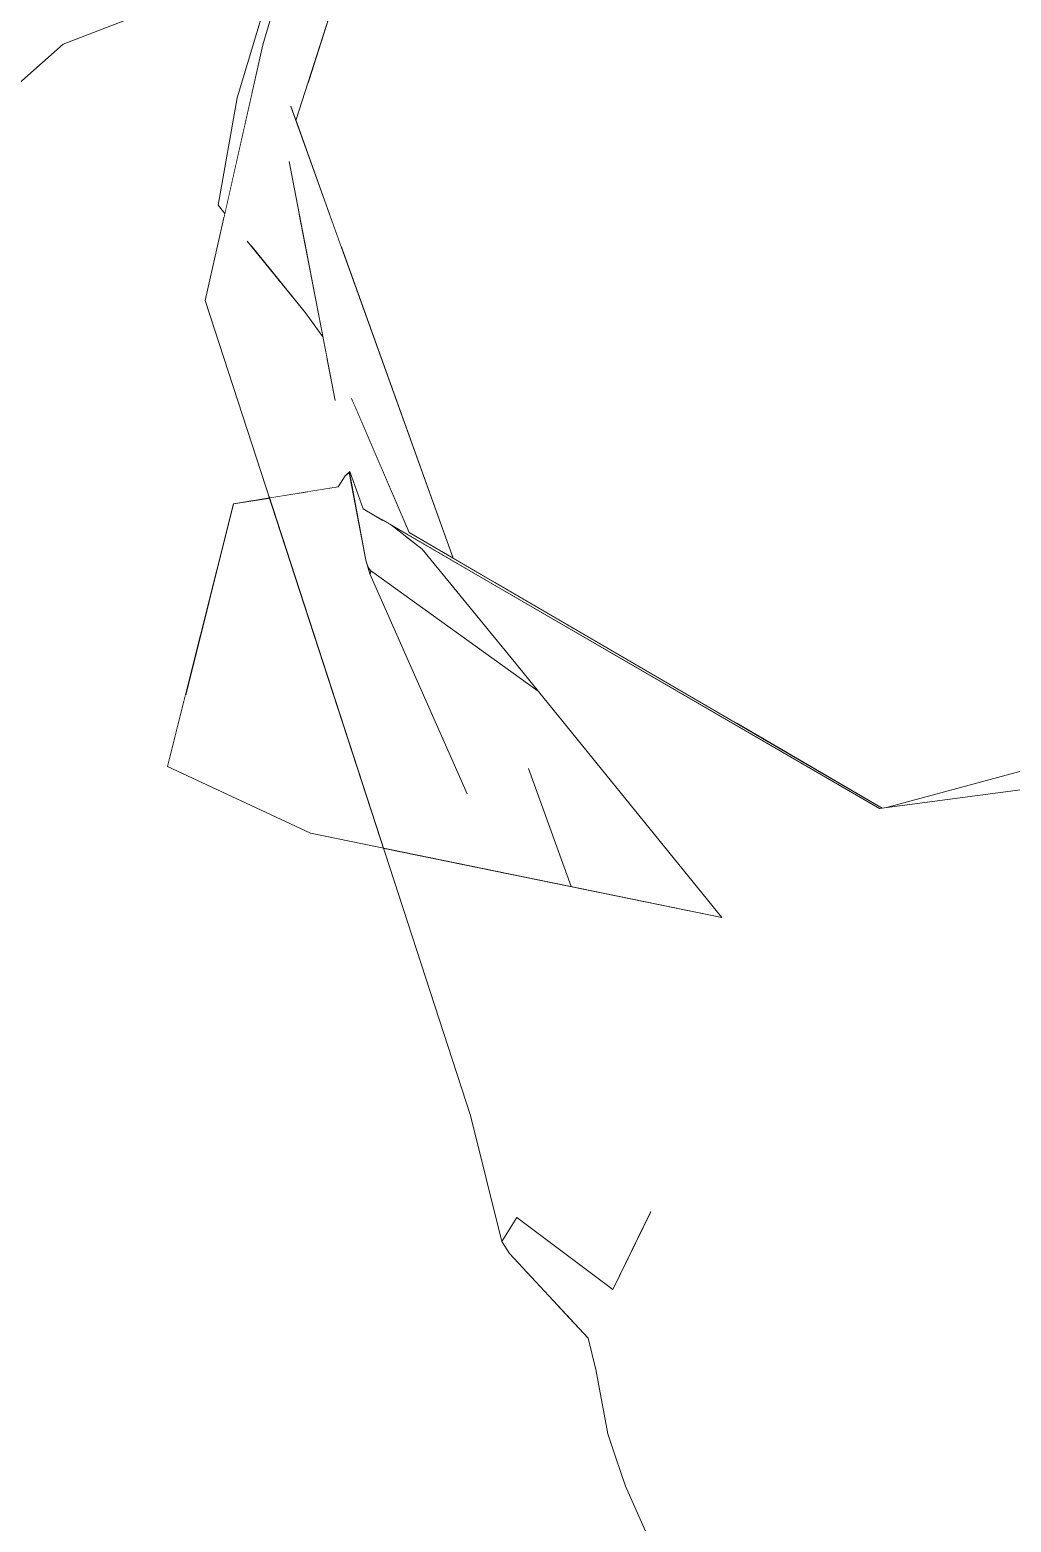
# Model space of a CAD drawing. Header units: millimetres. Extents: x -9413 to 8527, y -300 to 11224.
# Drawn here: x 2361.3 to 2459.3, y 2387.1 to 2536.1 of the extents above; entities that cross this region are included whole.
import ezdxf

# ---------------------------------------------------------------- set-up
doc = ezdxf.new("R2010")
doc.units = ezdxf.units.MM
doc.header["$MEASUREMENT"] = 0
doc.linetypes.add('Wipeout_Contour', pattern=[1000, 0, -1000])
doc.layers.add('ArchiCAD Doors', color=7, linetype='Continuous')
doc.layers.add('Interior - Furniture', color=7, linetype='Continuous')
doc.layers.add('Interior - Furniture _Pen_No__24', color=7, linetype='Continuous', lineweight=20, true_color=0x029e21)
doc.layers.add('Interior - Furniture _Pen_No__4', color=7, linetype='Continuous', lineweight=20, true_color=0x029e21)

# ---------------------------------------------------------------- blocks, each defined once
blk = doc.blocks.new('Section Elem_7_6')
at = {"color": 254, "linetype": 'Wipeout_Contour', "lineweight": 0, "ltscale": 192324.521893}
blk.add_wipeout([(2036.38, 1300), (2506.93, 1300), (2499.37, 1326.37), (2498.04, 1332.22), (2481.24, 1434.22), (2473.05, 1481.05), (2470.5, 1499.6), (2466.36, 1528.06), (2464.28, 1547.05), (2463.07, 1563.22), (2460.16, 1590.08), (2458.26, 1615.89), (2456.8, 1663.82), (2453.77, 1709.11), (2442.96, 1755.16), (2429.79, 1828.97), (2421.62, 1862.96), (2416.71, 1881.48), (2407.91, 1913.19), (2405.36, 1922.9), (2405.46, 1942.76), (2405.66, 1949.44), (2400.5, 1951.95), (2400.23, 1959.34), (2395.69, 1959.12), (2373.2, 1958.55), (2373.02, 1958.71), (2372.92, 1958.8), (2374.3, 1970.46), (2375.08, 1976.94), (2376.98, 1991.41), (2380.31, 2014.07), (2391.51, 2064.71), (2403.62, 2118.22), (2414.61, 2153.41), (2417.94, 2162.63), (2397.86, 2190.5), (2351.96, 2231.88), (2307.65, 2263.4), (2266.2, 2303.25), (2248.68, 2360.74), (2285.55, 2449.55), (2293.16, 2471.53), (2364.6, 2534.71), (2381.99, 2541.41), (2388.56, 2551.15), (2389.64, 2551.88), (2391.5, 2558.14), (2410.33, 2578.26), (2438.93, 2614), (2484.75, 2591.37), (2519.21, 2571.89), (2532.33, 2565.6), (2553.51, 2550.36), (2576.82, 2499.28), (2591.66, 2471.42), (2595.34, 2457.38), (2598.38, 2444.7), (2598.38, 3112), (2036.38, 3112)], dxfattribs=at).dxf.layer = 'ArchiCAD Doors'
blk = doc.blocks.new('Section Elem_44_6')
at = {"color": 254, "linetype": 'Wipeout_Contour', "lineweight": 0, "ltscale": 10408.667554}
blk.add_wipeout([(2364.6, 2534.71), (2380.08, 2518.63), (2378.44, 2536.14)], dxfattribs=at).dxf.layer = 'Interior - Furniture'
at = {"color": 254, "linetype": 'Wipeout_Contour', "lineweight": 0, "ltscale": 10423.662159}
blk.add_wipeout([(2382, 2529.34), (2382.83, 2527.02), (2383.47, 2529.85)], dxfattribs=at).dxf.layer = 'Interior - Furniture'
at = {"color": 254, "linetype": 'Wipeout_Contour', "lineweight": 0, "ltscale": 13868.455426}
blk.add_wipeout([(2388.16, 2517.87), (2387.66, 2513.59), (2390.54, 2505.59), (2388.99, 2513.62)], dxfattribs=at).dxf.layer = 'Interior - Furniture'
at = {"color": 254, "linetype": 'Wipeout_Contour', "lineweight": 0, "ltscale": 17268.002268}
blk.add_wipeout([(2394.57, 2488.28), (2396.53, 2487.13), (2397.23, 2486.72), (2397.48, 2486.58), (2397.41, 2486.64)], dxfattribs=at).dxf.layer = 'Interior - Furniture'
at = {"color": 254, "linetype": 'Wipeout_Contour', "lineweight": 0, "ltscale": 31075.872328}
blk.add_wipeout([(2398.86, 2485.52), (2395.11, 2482.4), (2395.31, 2482.12), (2412.07, 2470.07), (2409.66, 2473.04), (2404.75, 2479.05), (2404.03, 2479.83), (2403.21, 2480.93), (2400.48, 2484.27)], dxfattribs=at).dxf.layer = 'Interior - Furniture'
at = {"color": 254, "linetype": 'Wipeout_Contour', "lineweight": 0, "ltscale": 10478.396514}
blk.add_wipeout([(2500.46, 2465.52), (2449.14, 2451.47), (2498.26, 2454.28)], dxfattribs=at).dxf.layer = 'Interior - Furniture'
at = {"color": 254, "linetype": 'Wipeout_Contour', "lineweight": 0, "ltscale": 24001.522579}
blk.add_wipeout([(2445.42, 2437.26), (2423.51, 2417.58), (2425.01, 2416.03), (2425.86, 2415.49), (2425.88, 2415.42), (2433.84, 2412.5), (2437.41, 2412.71)], dxfattribs=at).dxf.layer = 'Interior - Furniture'
at = {"color": 254, "linetype": 'Wipeout_Contour', "lineweight": 0, "ltscale": 10020.808816}
blk.add_wipeout([(2275.4, 2360.25), (2388.46, 2386.1), (2333.49, 2426.31)], dxfattribs=at).dxf.layer = 'Interior - Furniture'
at = {"color": 254, "linetype": 'Wipeout_Contour', "lineweight": 0, "ltscale": 10384.614721}
blk.add_wipeout([(2364.6, 2534.71), (2366.81, 2514.05), (2380.08, 2518.63)], dxfattribs=at).dxf.layer = 'Interior - Furniture'
at = {"color": 254, "linetype": 'Wipeout_Contour', "lineweight": 0, "ltscale": 24253.589502}
blk.add_wipeout([(2383.42, 2514.51), (2388.82, 2507.87), (2390.56, 2505.46), (2390.54, 2505.59), (2387.66, 2513.59), (2384.04, 2516.25), (2383.99, 2516.05)], dxfattribs=at).dxf.layer = 'Interior - Furniture'
at = {"color": 254, "linetype": 'Wipeout_Contour', "lineweight": 0, "ltscale": 10445.178918}
blk.add_wipeout([(2446.19, 2458.35), (2449.14, 2451.47), (2500.46, 2465.52)], dxfattribs=at).dxf.layer = 'Interior - Furniture'
at = {"color": 254, "linetype": 'Wipeout_Contour', "lineweight": 0, "ltscale": 20710.968988}
blk.add_wipeout([(2445.42, 2437.26), (2437.41, 2412.71), (2445.59, 2414.72), (2465.37, 2420.3), (2469.08, 2419.74), (2485.11, 2436.1)], dxfattribs=at).dxf.layer = 'Interior - Furniture'
at = {"color": 254, "linetype": 'Wipeout_Contour', "lineweight": 0, "ltscale": 30605.60584}
blk.add_wipeout([(2388.46, 2386.1), (2425.01, 2374.75), (2426.22, 2378.45), (2420.8, 2390.66), (2419.84, 2393.47), (2419.04, 2395.86), (2417.82, 2402.31), (2417.05, 2405.43), (2413.84, 2408.89)], dxfattribs=at).dxf.layer = 'Interior - Furniture'
at = {"color": 254, "linetype": 'Wipeout_Contour', "lineweight": 0, "ltscale": 13878.084445}
blk.add_wipeout([(2380.08, 2518.63), (2380.76, 2517.79), (2382.83, 2527.02), (2382, 2529.34)], dxfattribs=at).dxf.layer = 'Interior - Furniture'
at = {"color": 254, "linetype": 'Wipeout_Contour', "lineweight": 0, "ltscale": 13589.883054}
blk.add_wipeout([(2333.49, 2426.31), (2388.46, 2386.1), (2389.31, 2455.88), (2375.02, 2462.56)], dxfattribs=at).dxf.layer = 'Interior - Furniture'
at = {"color": 254, "linetype": 'Wipeout_Contour', "lineweight": 0, "ltscale": 13911.647406}
blk.add_wipeout([(2378.44, 2536.14), (2380.08, 2518.63), (2382, 2529.34), (2388.56, 2551.15)], dxfattribs=at).dxf.layer = 'Interior - Furniture'
at = {"color": 254, "linetype": 'Wipeout_Contour', "lineweight": 0, "ltscale": 10174.961547}
blk.add_wipeout([(2287.9, 2455.2), (2333.49, 2426.31), (2366.81, 2514.05)], dxfattribs=at).dxf.layer = 'Interior - Furniture'
at = {"color": 254, "linetype": 'Wipeout_Contour', "lineweight": 0, "ltscale": 23881.851061}
blk.add_wipeout([(2388.46, 2386.1), (2413.84, 2408.89), (2409.21, 2413.88), (2408.45, 2415.1), (2405.31, 2427.67), (2396.62, 2454.38), (2389.31, 2455.88)], dxfattribs=at).dxf.layer = 'Interior - Furniture'
at = {"color": 254, "linetype": 'Wipeout_Contour', "lineweight": 0, "ltscale": 17414.790392}
blk.add_wipeout([(2382, 2529.34), (2383.47, 2529.85), (2384.55, 2534.65), (2387.76, 2545.52), (2388.56, 2551.15)], dxfattribs=at).dxf.layer = 'Interior - Furniture'
at = {"color": 254, "linetype": 'Wipeout_Contour', "lineweight": 0, "ltscale": 13684.854008}
blk.add_wipeout([(2366.81, 2514.05), (2333.49, 2426.31), (2375.02, 2462.56), (2381.61, 2488.78)], dxfattribs=at).dxf.layer = 'Interior - Furniture'
at = {"color": 254, "linetype": 'Wipeout_Contour', "lineweight": 0, "ltscale": 27455.152867}
blk.add_wipeout([(2396.62, 2454.38), (2403.32, 2440.58), (2415.59, 2428.53), (2419.84, 2425.33), (2423.31, 2418.07), (2423.51, 2417.58), (2445.42, 2437.26), (2430.41, 2447.47)], dxfattribs=at).dxf.layer = 'Interior - Furniture'
at = {"color": 254, "linetype": 'Wipeout_Contour', "lineweight": 0, "ltscale": 10193.962224}
blk.add_wipeout([(2293.16, 2471.53), (2287.9, 2455.2), (2364.6, 2534.71)], dxfattribs=at).dxf.layer = 'Interior - Furniture'
at = {"color": 254, "linetype": 'Wipeout_Contour', "lineweight": 0, "ltscale": 13842.054416}
blk.add_wipeout([(2397.4, 2486.65), (2400.48, 2484.27), (2449.14, 2451.47), (2446.19, 2458.35)], dxfattribs=at).dxf.layer = 'Interior - Furniture'
at = {"color": 254, "linetype": 'Wipeout_Contour', "lineweight": 0, "ltscale": 17145.778946}
blk.add_wipeout([(2375.02, 2462.56), (2389.31, 2455.88), (2396.62, 2454.38), (2390.07, 2474.5), (2376.8, 2469.65)], dxfattribs=at).dxf.layer = 'Interior - Furniture'
at = {"color": 254, "linetype": 'Wipeout_Contour', "lineweight": 0, "ltscale": 10275.091582}
blk.add_wipeout([(2364.6, 2534.71), (2287.9, 2455.2), (2366.81, 2514.05)], dxfattribs=at).dxf.layer = 'Interior - Furniture'
at = {"color": 254, "linetype": 'Wipeout_Contour', "lineweight": 0, "ltscale": 13825.236847}
blk.add_wipeout([(2445.42, 2437.26), (2449.14, 2451.47), (2400.48, 2484.27), (2409.66, 2473.04)], dxfattribs=at).dxf.layer = 'Interior - Furniture'
at = {"color": 254, "linetype": 'Wipeout_Contour', "lineweight": 0, "ltscale": 10426.124838}
blk.add_wipeout([(2381.99, 2541.41), (2364.6, 2534.71), (2378.44, 2536.14)], dxfattribs=at).dxf.layer = 'Interior - Furniture'
at = {"color": 254, "linetype": 'Wipeout_Contour', "lineweight": 0, "ltscale": 13797.436657}
blk.add_wipeout([(2381.72, 2500.15), (2366.81, 2514.05), (2381.61, 2488.78), (2385.23, 2489.37)], dxfattribs=at).dxf.layer = 'Interior - Furniture'
at = {"color": 254, "linetype": 'Wipeout_Contour', "lineweight": 0, "ltscale": 10354.457619}
blk.add_wipeout([(2430.41, 2447.47), (2445.42, 2437.26), (2409.66, 2473.04)], dxfattribs=at).dxf.layer = 'Interior - Furniture'
at = {"color": 254, "linetype": 'Wipeout_Contour', "lineweight": 0, "ltscale": 10487.720171}
blk.add_wipeout([(2494.15, 2471.28), (2446.86, 2458.44), (2496.43, 2464.99)], dxfattribs=at).dxf.layer = 'Interior - Furniture'
at = {"layer": 'Interior - Furniture _Pen_No__4', "linetype": 'Continuous'}
blk.add_line((2364.6, 2534.71), (2293.16, 2471.53), dxfattribs=at)
at = {"color": 254, "linetype": 'Wipeout_Contour', "lineweight": 0, "ltscale": 10353.91842}
blk.add_wipeout([(2392.08, 2490.49), (2384.49, 2497.56), (2385.23, 2489.37)], dxfattribs=at).dxf.layer = 'Interior - Furniture'
at = {"color": 254, "linetype": 'Wipeout_Contour', "lineweight": 0, "ltscale": 10434.201963}
blk.add_wipeout([(2498.26, 2454.28), (2445.42, 2437.26), (2485.11, 2436.1)], dxfattribs=at).dxf.layer = 'Interior - Furniture'
at = {"color": 254, "linetype": 'Wipeout_Contour', "lineweight": 0, "ltscale": 17284.941728}
blk.add_wipeout([(2381.9, 2511.04), (2384.49, 2497.56), (2392.08, 2490.49), (2392.78, 2491.57), (2382.53, 2513.41)], dxfattribs=at).dxf.layer = 'Interior - Furniture'
at = {"color": 254, "linetype": 'Wipeout_Contour', "lineweight": 0, "ltscale": 10420.489663}
blk.add_wipeout([(2449.14, 2451.47), (2445.42, 2437.26), (2498.26, 2454.28)], dxfattribs=at).dxf.layer = 'Interior - Furniture'
at = {"color": 254, "linetype": 'Wipeout_Contour', "lineweight": 0, "ltscale": 17293.17567}
blk.add_wipeout([(2366.81, 2514.05), (2381.72, 2500.15), (2378.8, 2509.11), (2380.66, 2517.38), (2380.08, 2518.63)], dxfattribs=at).dxf.layer = 'Interior - Furniture'
at = {"color": 254, "linetype": 'Wipeout_Contour', "lineweight": 0, "ltscale": 17300.999554}
blk.add_wipeout([(2382.53, 2513.41), (2392.78, 2491.57), (2393.25, 2492.01), (2388.82, 2507.87), (2383, 2515.04)], dxfattribs=at).dxf.layer = 'Interior - Furniture'
at = {"color": 254, "linetype": 'Wipeout_Contour', "lineweight": 0, "ltscale": 10394.868132}
blk.add_wipeout([(2380.76, 2517.79), (2380.08, 2518.63), (2380.66, 2517.38)], dxfattribs=at).dxf.layer = 'Interior - Furniture'
at = {"color": 254, "linetype": 'Wipeout_Contour', "lineweight": 0, "ltscale": 10408.971456}
blk.add_wipeout([(2388.2, 2517.74), (2388.16, 2517.87), (2388.99, 2513.62)], dxfattribs=at).dxf.layer = 'Interior - Furniture'
at = {"color": 254, "linetype": 'Wipeout_Contour', "lineweight": 0, "ltscale": 34576.541364}
blk.add_wipeout([(2388.82, 2507.87), (2393.25, 2492.01), (2394.57, 2488.28), (2396.53, 2487.15), (2395.08, 2491.54), (2393.38, 2495.99), (2392.01, 2498.69), (2392.13, 2497.91), (2391.78, 2499.14), (2391.39, 2501.19)], dxfattribs=at).dxf.layer = 'Interior - Furniture'
at = {"color": 254, "linetype": 'Wipeout_Contour', "lineweight": 0, "ltscale": 10387.819442}
blk.add_wipeout([(2388.82, 2507.87), (2391.03, 2503.05), (2390.56, 2505.46)], dxfattribs=at).dxf.layer = 'Interior - Furniture'
at = {"color": 254, "linetype": 'Wipeout_Contour', "lineweight": 0, "ltscale": 10375.446106}
blk.add_wipeout([(2391.99, 2500.94), (2398.9, 2485.81), (2393.7, 2498.1)], dxfattribs=at).dxf.layer = 'Interior - Furniture'
at = {"color": 254, "linetype": 'Wipeout_Contour', "lineweight": 0, "ltscale": 13760.400604}
blk.add_wipeout([(2376.8, 2469.65), (2390.07, 2474.5), (2385.23, 2489.37), (2381.61, 2488.78)], dxfattribs=at).dxf.layer = 'Interior - Furniture'
at = {"color": 254, "linetype": 'Wipeout_Contour', "lineweight": 0, "ltscale": 17283.338148}
blk.add_wipeout([(2391.99, 2500.94), (2393.38, 2495.99), (2395.08, 2491.54), (2398.08, 2486.26), (2398.89, 2485.82)], dxfattribs=at).dxf.layer = 'Interior - Furniture'
at = {"color": 254, "linetype": 'Wipeout_Contour', "lineweight": 0, "ltscale": 10385.087431}
blk.add_wipeout([(2391.03, 2503.05), (2388.82, 2507.87), (2391.39, 2501.19)], dxfattribs=at).dxf.layer = 'Interior - Furniture'
at = {"color": 254, "linetype": 'Wipeout_Contour', "lineweight": 0, "ltscale": 10360.725829}
blk.add_wipeout([(2393.24, 2492), (2393.23, 2491.99), (2394.86, 2483.16)], dxfattribs=at).dxf.layer = 'Interior - Furniture'
at = {"color": 254, "linetype": 'Wipeout_Contour', "lineweight": 0, "ltscale": 17271.355887}
blk.add_wipeout([(2398.08, 2486.26), (2397.74, 2486.45), (2399.01, 2485.71), (2399, 2485.75), (2398.9, 2485.81)], dxfattribs=at).dxf.layer = 'Interior - Furniture'
at = {"color": 254, "linetype": 'Wipeout_Contour', "lineweight": 0, "ltscale": 13862.683769}
blk.add_wipeout([(2388.15, 2519.64), (2387.48, 2523.06), (2392.13, 2497.91), (2392.01, 2498.69)], dxfattribs=at).dxf.layer = 'Interior - Furniture'
at = {"color": 254, "linetype": 'Wipeout_Contour', "lineweight": 0, "ltscale": 10360.609166}
blk.add_wipeout([(2393.17, 2491.94), (2394.86, 2483.16), (2393.23, 2491.99)], dxfattribs=at).dxf.layer = 'Interior - Furniture'
at = {"color": 254, "linetype": 'Wipeout_Contour', "lineweight": 0, "ltscale": 10361.548091}
blk.add_wipeout([(2396.84, 2486.95), (2397.5, 2486.57), (2397.48, 2486.58)], dxfattribs=at).dxf.layer = 'Interior - Furniture'
at = {"color": 254, "linetype": 'Wipeout_Contour', "lineweight": 0, "ltscale": 10365.781561}
blk.add_wipeout([(2399.06, 2485.71), (2399.05, 2485.69), (2403.85, 2482.9)], dxfattribs=at).dxf.layer = 'Interior - Furniture'
at = {"color": 254, "linetype": 'Wipeout_Contour', "lineweight": 0, "ltscale": 13864.781199}
blk.add_wipeout([(2387.48, 2523.06), (2387.2, 2522.93), (2391.78, 2499.14), (2392.13, 2497.91)], dxfattribs=at).dxf.layer = 'Interior - Furniture'
at = {"color": 254, "linetype": 'Wipeout_Contour', "lineweight": 0, "ltscale": 13846.609227}
blk.add_wipeout([(2398.9, 2485.81), (2403.85, 2482.9), (2446.19, 2458.35), (2446.44, 2458.39)], dxfattribs=at).dxf.layer = 'Interior - Furniture'
at = {"color": 254, "linetype": 'Wipeout_Contour', "lineweight": 0, "ltscale": 10378.348551}
blk.add_wipeout([(2399.18, 2485.91), (2398.9, 2485.81), (2446.51, 2458.35)], dxfattribs=at).dxf.layer = 'Interior - Furniture'
at = {"color": 254, "linetype": 'Wipeout_Contour', "lineweight": 0, "ltscale": 10426.441834}
blk.add_wipeout([(2407.71, 2480.94), (2431.87, 2466.87), (2457.79, 2499.23)], dxfattribs=at).dxf.layer = 'Interior - Furniture'
at = {"color": 254, "linetype": 'Wipeout_Contour', "lineweight": 0, "ltscale": 31077.516069}
blk.add_wipeout([(2394.55, 2488.34), (2394.99, 2482.71), (2395.11, 2482.4), (2398.86, 2485.52), (2397.5, 2486.57), (2396.84, 2486.95), (2396.64, 2487.07), (2396.53, 2487.13), (2394.57, 2488.28)], dxfattribs=at).dxf.layer = 'Interior - Furniture'
at = {"color": 254, "linetype": 'Wipeout_Contour', "lineweight": 0, "ltscale": 13768.950177}
blk.add_wipeout([(2410.62, 2462.41), (2408.85, 2459.81), (2413.27, 2450.97), (2415.08, 2450.6)], dxfattribs=at).dxf.layer = 'Interior - Furniture'
at = {"color": 254, "linetype": 'Wipeout_Contour', "lineweight": 0, "ltscale": 20724.845101}
blk.add_wipeout([(2395.08, 2491.54), (2396.53, 2487.15), (2397.41, 2486.64), (2397.4, 2486.65), (2397.74, 2486.45), (2398.08, 2486.26)], dxfattribs=at).dxf.layer = 'Interior - Furniture'
at = {"color": 254, "linetype": 'Wipeout_Contour', "lineweight": 0, "ltscale": 10349.277942}
blk.add_wipeout([(2394.99, 2482.71), (2394.89, 2483.07), (2394.92, 2482.9)], dxfattribs=at).dxf.layer = 'Interior - Furniture'
at = {"color": 254, "linetype": 'Wipeout_Contour', "lineweight": 0, "ltscale": 10362.753218}
blk.add_wipeout([(2398.89, 2485.82), (2398.08, 2486.26), (2398.9, 2485.81)], dxfattribs=at).dxf.layer = 'Interior - Furniture'
at = {"color": 254, "linetype": 'Wipeout_Contour', "lineweight": 0, "ltscale": 13818.08421}
blk.add_wipeout([(2399.06, 2485.71), (2399, 2485.75), (2399.01, 2485.71), (2399.05, 2485.69)], dxfattribs=at).dxf.layer = 'Interior - Furniture'
at = {"color": 254, "linetype": 'Wipeout_Contour', "lineweight": 0, "ltscale": 10376.161615}
blk.add_wipeout([(2399.18, 2485.91), (2393.45, 2499.26), (2393.51, 2498.79)], dxfattribs=at).dxf.layer = 'Interior - Furniture'
at = {"color": 254, "linetype": 'Wipeout_Contour', "lineweight": 0, "ltscale": 13829.355608}
blk.add_wipeout([(2393.7, 2498.1), (2398.9, 2485.81), (2399.18, 2485.91), (2393.51, 2498.79)], dxfattribs=at).dxf.layer = 'Interior - Furniture'
at = {"color": 254, "linetype": 'Wipeout_Contour', "lineweight": 0, "ltscale": 17399.551452}
blk.add_wipeout([(2415.48, 2547.07), (2392.39, 2514.49), (2403.56, 2483.36), (2407.71, 2480.94), (2457.79, 2499.23)], dxfattribs=at).dxf.layer = 'Interior - Furniture'
at = {"color": 254, "linetype": 'Wipeout_Contour', "lineweight": 0, "ltscale": 13938.538738}
blk.add_wipeout([(2389.04, 2530.74), (2387.86, 2527.09), (2392.39, 2514.49), (2415.48, 2547.07)], dxfattribs=at).dxf.layer = 'Interior - Furniture'
at = {"color": 254, "linetype": 'Wipeout_Contour', "lineweight": 0, "ltscale": 20885.000881}
blk.add_wipeout([(2431.87, 2466.87), (2446.44, 2458.39), (2446.86, 2458.44), (2460.88, 2462.25), (2476.27, 2471.54), (2457.79, 2499.23)], dxfattribs=at).dxf.layer = 'Interior - Furniture'
at = {"color": 254, "linetype": 'Wipeout_Contour', "lineweight": 0, "ltscale": 10361.24761}
blk.add_wipeout([(2403.97, 2480.01), (2403.21, 2480.93), (2404.03, 2479.83)], dxfattribs=at).dxf.layer = 'Interior - Furniture'
at = {"layer": 'Interior - Furniture _Pen_No__4', "linetype": 'Continuous'}
blk.add_line((2500.46, 2465.52), (2446.19, 2458.35), dxfattribs=at)
at = {"color": 254, "linetype": 'Wipeout_Contour', "lineweight": 0, "ltscale": 10481.342882}
blk.add_wipeout([(2389.04, 2530.74), (2415.48, 2547.07), (2392.49, 2541.49)], dxfattribs=at).dxf.layer = 'Interior - Furniture'
at = {"color": 254, "linetype": 'Wipeout_Contour', "lineweight": 0, "ltscale": 38138.864222}
blk.add_wipeout([(2384.04, 2516.25), (2387.66, 2513.59), (2388.16, 2517.87), (2388.2, 2517.74), (2387.2, 2522.93), (2387.48, 2523.06), (2388.15, 2519.64), (2395.32, 2494.9), (2399.18, 2485.91), (2402.46, 2484.01), (2386.5, 2526.22)], dxfattribs=at).dxf.layer = 'Interior - Furniture'
at = {"color": 254, "linetype": 'Wipeout_Contour', "lineweight": 0, "ltscale": 10555.427213}
blk.add_wipeout([(2415.48, 2547.07), (2463.58, 2513.06), (2425.86, 2558.3)], dxfattribs=at).dxf.layer = 'Interior - Furniture'
at = {"color": 254, "linetype": 'Wipeout_Contour', "lineweight": 0, "ltscale": 20915.927252}
blk.add_wipeout([(2387.24, 2528.16), (2387.34, 2528.44), (2387.35, 2528.51), (2387.86, 2527.09), (2396.88, 2555.13), (2394.9, 2557.34)], dxfattribs=at).dxf.layer = 'Interior - Furniture'
at = {"color": 254, "linetype": 'Wipeout_Contour', "lineweight": 0, "ltscale": 13819.196274}
blk.add_wipeout([(2381.9, 2511.04), (2378.8, 2509.11), (2385.23, 2489.37), (2384.49, 2497.56)], dxfattribs=at).dxf.layer = 'Interior - Furniture'
at = {"color": 254, "linetype": 'Wipeout_Contour', "lineweight": 0, "ltscale": 10364.076273}
blk.add_wipeout([(2392.9, 2491.69), (2393.41, 2490.66), (2393.17, 2491.94)], dxfattribs=at).dxf.layer = 'Interior - Furniture'
at = {"layer": 'Interior - Furniture _Pen_No__24', "linetype": 'Continuous'}
blk.add_line((2381.61, 2488.78), (2375.02, 2462.56), dxfattribs=at)
at = {"color": 254, "linetype": 'Wipeout_Contour', "lineweight": 0, "ltscale": 10534.31893}
blk.add_wipeout([(2463.58, 2513.06), (2415.48, 2547.07), (2457.79, 2499.23)], dxfattribs=at).dxf.layer = 'Interior - Furniture'
at = {"color": 254, "linetype": 'Wipeout_Contour', "lineweight": 0, "ltscale": 13760.842681}
blk.add_wipeout([(2389.12, 2490.01), (2385.23, 2489.37), (2396.62, 2454.38), (2399.53, 2453.79)], dxfattribs=at).dxf.layer = 'Interior - Furniture'
at = {"color": 254, "linetype": 'Wipeout_Contour', "lineweight": 0, "ltscale": 10523.32628}
blk.add_wipeout([(2476.27, 2471.54), (2463.58, 2513.06), (2457.79, 2499.23)], dxfattribs=at).dxf.layer = 'Interior - Furniture'
at = {"color": 254, "linetype": 'Wipeout_Contour', "lineweight": 0, "ltscale": 13686.487826}
blk.add_wipeout([(2396.62, 2454.38), (2405.31, 2427.67), (2409.95, 2417.5), (2403.32, 2440.58)], dxfattribs=at).dxf.layer = 'Interior - Furniture'
at = {"layer": 'Interior - Furniture _Pen_No__4', "linetype": 'Continuous'}
blk.add_line((2494.16, 2471.28), (2446.86, 2458.44), dxfattribs=at)
at = {"color": 254, "linetype": 'Wipeout_Contour', "lineweight": 0, "ltscale": 10604.496978}
blk.add_wipeout([(2491.19, 2542.69), (2425.86, 2558.3), (2463.58, 2513.06)], dxfattribs=at).dxf.layer = 'Interior - Furniture'
at = {"color": 254, "linetype": 'Wipeout_Contour', "lineweight": 0, "ltscale": 58624.434096}
blk.add_wipeout([(2389.12, 2490.01), (2399.53, 2453.79), (2413.27, 2450.97), (2408.85, 2459.81), (2404.95, 2459.85), (2395.25, 2481.8), (2394.99, 2482.71), (2394.92, 2482.9), (2394.89, 2483.07), (2394.88, 2483.1), (2394.86, 2483.16), (2394.73, 2483.84), (2394.86, 2483.16), (2393.41, 2490.66), (2392.9, 2491.69), (2392.78, 2491.57), (2392.08, 2490.49)], dxfattribs=at).dxf.layer = 'Interior - Furniture'
at = {"color": 254, "linetype": 'Wipeout_Contour', "lineweight": 0, "ltscale": 10241.422565}
blk.add_wipeout([(2409.95, 2417.5), (2405.31, 2427.67), (2408.45, 2415.1)], dxfattribs=at).dxf.layer = 'Interior - Furniture'
at = {"color": 254, "linetype": 'Wipeout_Contour', "lineweight": 0, "ltscale": 13864.438643}
blk.add_wipeout([(2386.5, 2526.22), (2402.46, 2484.01), (2403.56, 2483.36), (2387.36, 2528.49)], dxfattribs=at).dxf.layer = 'Interior - Furniture'
at = {"color": 254, "linetype": 'Wipeout_Contour', "lineweight": 0, "ltscale": 10362.027101}
blk.add_wipeout([(2403.97, 2480.01), (2404.03, 2479.83), (2404.75, 2479.05)], dxfattribs=at).dxf.layer = 'Interior - Furniture'
at = {"color": 254, "linetype": 'Wipeout_Contour', "lineweight": 0, "ltscale": 13773.570429}
blk.add_wipeout([(2411.13, 2462.29), (2410.62, 2462.41), (2415.08, 2450.6), (2415.35, 2450.55)], dxfattribs=at).dxf.layer = 'Interior - Furniture'
at = {"color": 254, "linetype": 'Wipeout_Contour', "lineweight": 0, "ltscale": 10264.050313}
blk.add_wipeout([(2403.32, 2440.58), (2409.95, 2417.5), (2415.59, 2428.53)], dxfattribs=at).dxf.layer = 'Interior - Furniture'
at = {"layer": 'Interior - Furniture _Pen_No__24', "linetype": 'Continuous'}
blk.add_line((2392.08, 2490.49), (2381.61, 2488.78), dxfattribs=at)
at = {"layer": 'Interior - Furniture _Pen_No__4', "linetype": 'Continuous'}
blk.add_line((2397.24, 2486.72), (2397.5, 2486.57), dxfattribs=at)
at = {"color": 254, "linetype": 'Wipeout_Contour', "lineweight": 0, "ltscale": 10432.406892}
blk.add_wipeout([(2387.34, 2528.44), (2387.36, 2528.49), (2387.35, 2528.51)], dxfattribs=at).dxf.layer = 'Interior - Furniture'
at = {"color": 254, "linetype": 'Wipeout_Contour', "lineweight": 0, "ltscale": 10354.487258}
blk.add_wipeout([(2393.17, 2491.94), (2394.86, 2483.16), (2394.73, 2483.84)], dxfattribs=at).dxf.layer = 'Interior - Furniture'
at = {"color": 254, "linetype": 'Wipeout_Contour', "lineweight": 0, "ltscale": 13679.871386}
blk.add_wipeout([(2409.95, 2417.5), (2419.52, 2410.3), (2419.84, 2425.33), (2415.59, 2428.53)], dxfattribs=at).dxf.layer = 'Interior - Furniture'
at = {"color": 254, "linetype": 'Wipeout_Contour', "lineweight": 0, "ltscale": 34712.476458}
blk.add_wipeout([(2384.55, 2534.65), (2378.8, 2509.11), (2381.9, 2511.04), (2382.53, 2513.41), (2383, 2515.04), (2383.42, 2514.51), (2383.99, 2516.05), (2386.5, 2526.22), (2387.24, 2528.16), (2394.9, 2557.34)], dxfattribs=at).dxf.layer = 'Interior - Furniture'
at = {"color": 254, "linetype": 'Wipeout_Contour', "lineweight": 0, "ltscale": 13807.144043}
blk.add_wipeout([(2393.24, 2492), (2394.88, 2483.1), (2394.99, 2482.71), (2394.55, 2488.34)], dxfattribs=at).dxf.layer = 'Interior - Furniture'
at = {"color": 254, "linetype": 'Wipeout_Contour', "lineweight": 0, "ltscale": 10264.932113}
blk.add_wipeout([(2419.84, 2425.33), (2419.52, 2410.3), (2423.31, 2418.07)], dxfattribs=at).dxf.layer = 'Interior - Furniture'
at = {"layer": 'Interior - Furniture _Pen_No__24', "linetype": 'Continuous'}
blk.add_line((2394.57, 2488.28), (2393.25, 2492.01), dxfattribs=at)
at = {"layer": 'Interior - Furniture _Pen_No__24', "linetype": 'Continuous', "flags": 128}
blk.add_lwpolyline([(2393.25, 2492.01), (2392.78, 2491.57), (2392.08, 2490.49)], dxfattribs=at)
at = {"layer": 'Interior - Furniture _Pen_No__4', "linetype": 'Continuous'}
for p, q in [((2364.6, 2534.71), (2381.99, 2541.41)), ((2380.08, 2518.63), (2382, 2529.34)), ((2380.08, 2518.63), (2380.1, 2518.7)), ((2380.08, 2518.63), (2380.76, 2517.79)), ((2380.08, 2518.63), (2380.12, 2518.58)), ((2396.54, 2487.13), (2394.57, 2488.28))]:
    blk.add_line(p, q, dxfattribs=at)
at = {"color": 254, "linetype": 'Wipeout_Contour', "lineweight": 0, "ltscale": 10485.790134}
blk.add_wipeout([(2391.5, 2558.14), (2384.55, 2534.65), (2394.9, 2557.34)], dxfattribs=at).dxf.layer = 'Interior - Furniture'
at = {"color": 254, "linetype": 'Wipeout_Contour', "lineweight": 0, "ltscale": 27686.240355}
blk.add_wipeout([(2388.15, 2519.64), (2392.01, 2498.69), (2393.38, 2495.99), (2391.99, 2500.94), (2393.7, 2498.1), (2393.51, 2498.79), (2393.45, 2499.26), (2395.32, 2494.9)], dxfattribs=at).dxf.layer = 'Interior - Furniture'
at = {"color": 254, "linetype": 'Wipeout_Contour', "lineweight": 0, "ltscale": 17246.320091}
blk.add_wipeout([(2394.99, 2482.71), (2395.25, 2481.8), (2395.33, 2481.97), (2395.31, 2482.12), (2395.11, 2482.4)], dxfattribs=at).dxf.layer = 'Interior - Furniture'
at = {"color": 254, "linetype": 'Wipeout_Contour', "lineweight": 0, "ltscale": 20520.39627}
blk.add_wipeout([(2425.01, 2416.03), (2421.95, 2405.93), (2423.52, 2403.58), (2426.09, 2415.34), (2425.88, 2415.42), (2425.86, 2415.49)], dxfattribs=at).dxf.layer = 'Interior - Furniture'
at = {"layer": 'Interior - Furniture _Pen_No__24', "linetype": 'Continuous', "flags": 128}
blk.add_lwpolyline([(2391.5, 2558.14), (2384.55, 2534.65), (2378.8, 2509.11)], dxfattribs=at)
at = {"layer": 'Interior - Furniture _Pen_No__4', "linetype": 'Continuous'}
for p, q in [((2396.88, 2555.13), (2387.86, 2527.09)), ((2382, 2529.34), (2388.56, 2551.15)), ((2403.56, 2483.36), (2387.35, 2528.52)), ((2387.18, 2522.99), (2391.79, 2499.1)), ((2383, 2515.04), (2388.82, 2507.87)), ((2388.82, 2507.87), (2390.56, 2505.46)), ((2393.43, 2499.31), (2399.18, 2485.91)), ((2393.17, 2491.94), (2394.86, 2483.16))]:
    blk.add_line(p, q, dxfattribs=at)
at = {"color": 254, "linetype": 'Wipeout_Contour', "lineweight": 0, "ltscale": 27559.657705}
blk.add_wipeout([(2395.25, 2481.8), (2404.95, 2459.85), (2408.85, 2459.81), (2410.62, 2462.41), (2411.13, 2462.29), (2415.35, 2450.55), (2423.5, 2448.88), (2395.33, 2481.97)], dxfattribs=at).dxf.layer = 'Interior - Furniture'
at = {"color": 254, "linetype": 'Wipeout_Contour', "lineweight": 0, "ltscale": 17098.92687}
blk.add_wipeout([(2423.31, 2418.07), (2419.52, 2410.3), (2421.95, 2405.93), (2425.01, 2416.03), (2423.51, 2417.58)], dxfattribs=at).dxf.layer = 'Interior - Furniture'
at = {"color": 254, "linetype": 'Wipeout_Contour', "lineweight": 0, "ltscale": 17245.984752}
blk.add_wipeout([(2412.07, 2470.07), (2395.31, 2482.12), (2395.33, 2481.97), (2423.5, 2448.88), (2430.41, 2447.47)], dxfattribs=at).dxf.layer = 'Interior - Furniture'
at = {"color": 254, "linetype": 'Wipeout_Contour', "lineweight": 0, "ltscale": 13649.36998}
blk.add_wipeout([(2409.95, 2417.5), (2409.21, 2413.88), (2417.05, 2405.43), (2419.52, 2410.3)], dxfattribs=at).dxf.layer = 'Interior - Furniture'
at = {"color": 254, "linetype": 'Wipeout_Contour', "lineweight": 0, "ltscale": 13677.612921}
blk.add_wipeout([(2423.52, 2403.58), (2440.06, 2387.05), (2433.84, 2412.5), (2426.09, 2415.34)], dxfattribs=at).dxf.layer = 'Interior - Furniture'
at = {"layer": 'Interior - Furniture _Pen_No__24', "linetype": 'Continuous'}
for p, q in [((2395.25, 2481.8), (2394.86, 2483.16)), ((2395.33, 2481.97), (2395.25, 2481.8)), ((2395.31, 2482.12), (2395.33, 2481.97))]:
    blk.add_line(p, q, dxfattribs=at)
at = {"layer": 'Interior - Furniture _Pen_No__24', "linetype": 'Continuous', "flags": 128}
for points in [[(2430.41, 2447.47), (2409.66, 2473.04), (2400.48, 2484.27), (2397.4, 2486.65), (2394.57, 2488.28)], [(2394.86, 2483.16), (2394.92, 2482.9), (2395.11, 2482.4), (2395.31, 2482.12)], [(2375.02, 2462.56), (2389.31, 2455.88), (2430.41, 2447.47)]]:
    blk.add_lwpolyline(points, dxfattribs=at)
at = {"layer": 'Interior - Furniture _Pen_No__4', "linetype": 'Continuous'}
for p, q in [((2446.19, 2458.35), (2397.4, 2486.65)), ((2446.44, 2458.39), (2399.18, 2485.91)), ((2404.96, 2459.82), (2395.25, 2481.8)), ((2395.31, 2482.12), (2412.07, 2470.07)), ((2415.35, 2450.55), (2411.11, 2462.34))]:
    blk.add_line(p, q, dxfattribs=at)
at = {"color": 254, "linetype": 'Wipeout_Contour', "lineweight": 0, "ltscale": 10234.613219}
blk.add_wipeout([(2408.45, 2415.1), (2409.21, 2413.88), (2409.95, 2417.5)], dxfattribs=at).dxf.layer = 'Interior - Furniture'
at = {"color": 254, "linetype": 'Wipeout_Contour', "lineweight": 0, "ltscale": 17146.190757}
blk.add_wipeout([(2433.84, 2412.5), (2440.06, 2387.05), (2485.16, 2375.84), (2445.59, 2414.72), (2437.41, 2412.71)], dxfattribs=at).dxf.layer = 'Interior - Furniture'
at = {"color": 254, "linetype": 'Wipeout_Contour', "lineweight": 0, "ltscale": 13642.411706}
blk.add_wipeout([(2419.52, 2410.3), (2417.82, 2402.31), (2419.04, 2395.86), (2421.95, 2405.93)], dxfattribs=at).dxf.layer = 'Interior - Furniture'
at = {"layer": 'Interior - Furniture _Pen_No__4', "linetype": 'Continuous'}
blk.add_line((2408.45, 2415.1), (2409.95, 2417.5), dxfattribs=at)
at = {"color": 254, "linetype": 'Wipeout_Contour', "lineweight": 0, "ltscale": 13791.077309}
blk.add_wipeout([(2445.59, 2414.72), (2485.16, 2375.84), (2477.27, 2416.89), (2465.37, 2420.3)], dxfattribs=at).dxf.layer = 'Interior - Furniture'
at = {"color": 254, "linetype": 'Wipeout_Contour', "lineweight": 0, "ltscale": 10233.639082}
blk.add_wipeout([(2417.05, 2405.43), (2417.82, 2402.31), (2419.52, 2410.3)], dxfattribs=at).dxf.layer = 'Interior - Furniture'
at = {"layer": 'Interior - Furniture _Pen_No__24', "linetype": 'Continuous', "flags": 128}
blk.add_lwpolyline([(2378.8, 2509.11), (2405.31, 2427.67), (2408.45, 2415.1), (2409.21, 2413.88), (2417.05, 2405.43)], dxfattribs=at)
at = {"layer": 'Interior - Furniture _Pen_No__4', "linetype": 'Continuous'}
for p, q in [((2419.52, 2410.3), (2409.95, 2417.5)), ((2423.31, 2418.08), (2419.52, 2410.3))]:
    blk.add_line(p, q, dxfattribs=at)
at = {"color": 254, "linetype": 'Wipeout_Contour', "lineweight": 0, "ltscale": 13633.138045}
blk.add_wipeout([(2421.95, 2405.93), (2419.84, 2393.47), (2420.8, 2390.66), (2423.52, 2403.58)], dxfattribs=at).dxf.layer = 'Interior - Furniture'
at = {"color": 254, "linetype": 'Wipeout_Contour', "lineweight": 0, "ltscale": 10222.053809}
blk.add_wipeout([(2419.04, 2395.86), (2419.84, 2393.47), (2421.95, 2405.93)], dxfattribs=at).dxf.layer = 'Interior - Furniture'
at = {"color": 254, "linetype": 'Wipeout_Contour', "lineweight": 0, "ltscale": 13585.04744}
blk.add_wipeout([(2423.52, 2403.58), (2445.01, 2336.2), (2452.03, 2321.74), (2440.06, 2387.05)], dxfattribs=at).dxf.layer = 'Interior - Furniture'
at = {"color": 254, "linetype": 'Wipeout_Contour', "lineweight": 0, "ltscale": 10197.771137}
blk.add_wipeout([(2420.8, 2390.66), (2445.01, 2336.2), (2423.52, 2403.58)], dxfattribs=at).dxf.layer = 'Interior - Furniture'
at = {"color": 254, "linetype": 'Wipeout_Contour', "lineweight": 0, "ltscale": 10242.324096}
blk.add_wipeout([(2440.06, 2387.05), (2495.22, 2295.8), (2485.16, 2375.84)], dxfattribs=at).dxf.layer = 'Interior - Furniture'
at = {"color": 254, "linetype": 'Wipeout_Contour', "lineweight": 0, "ltscale": 13557.145638}
blk.add_wipeout([(2495.22, 2295.8), (2440.06, 2387.05), (2452.03, 2321.74), (2471.27, 2300.69)], dxfattribs=at).dxf.layer = 'Interior - Furniture'
at = {"layer": 'Interior - Furniture _Pen_No__24', "linetype": 'Continuous', "flags": 128}
blk.add_lwpolyline([(2417.05, 2405.43), (2417.82, 2402.31), (2419.04, 2395.86), (2419.84, 2393.47), (2420.8, 2390.66), (2445.01, 2336.2), (2452.03, 2321.74), (2471.27, 2300.69)], dxfattribs=at)

msp = doc.modelspace()

# ---------------------------------------------------------------- block references
at = {"layer": 'ArchiCAD Doors'}
msp.add_blockref('Section Elem_7_6', (0, 0), dxfattribs=at)

# ---------------------------------------------------------------- next in the draw order: block references
at = {"layer": 'Interior - Furniture'}
msp.add_blockref('Section Elem_44_6', (0, 0), dxfattribs=at)

doc.saveas('drawing.dxf')
